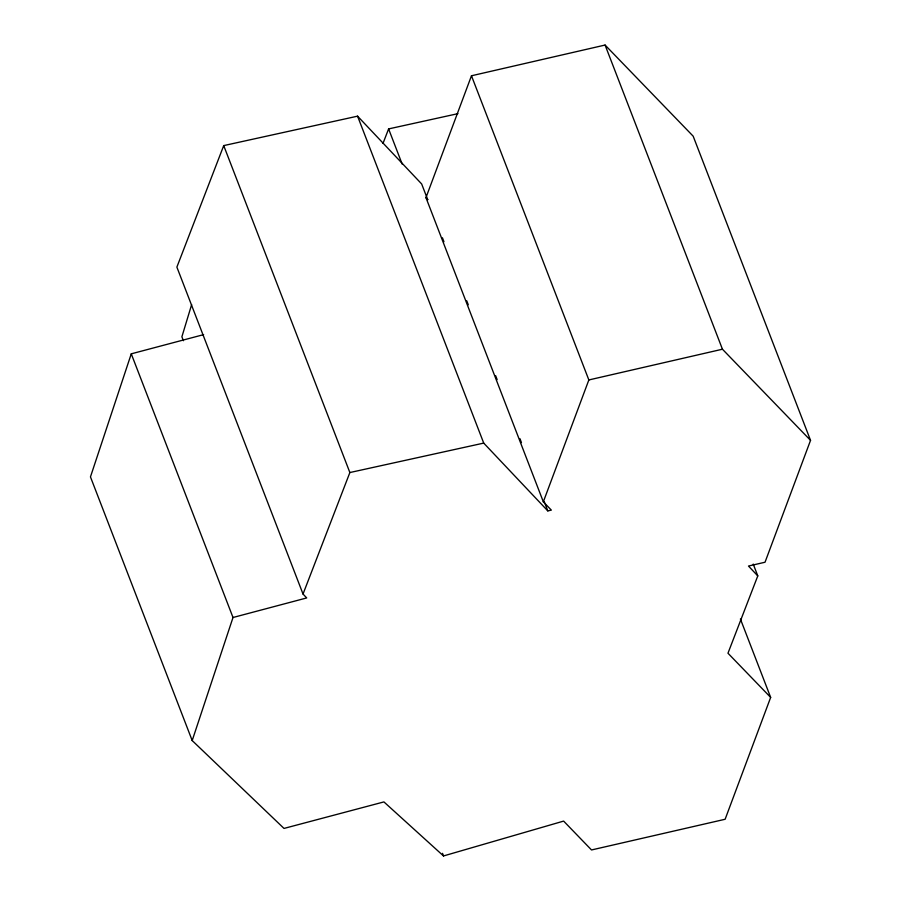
<?xml version="1.0" encoding="UTF-8"?>
<svg xmlns="http://www.w3.org/2000/svg" width="901" height="901" viewBox="0 0 901 901"><rect width="100%" height="100%" fill="white"/><g stroke="black" fill="none" stroke-linecap="round" stroke-linejoin="round"><path stroke-width="1.35" d="M191.643 304.606L181.889 336.794L183.399 340.713M203.637 334.631L131.264 353.834L90.46 476.888L192.195 740.566L284.006 828.424L383.927 801.913L443.506 855.95L563.632 821.093L591.518 849.958L725.125 819.268L770.659 697.408L740.408 618.998M192.195 740.566L233.01 617.5L131.264 353.834M233.01 617.5L306.712 597.937L303.029 594.041L176.878 267.101L223.718 145.602L357.573 116.161L483.724 443.101L547.808 510.901L551.356 510.112L543.337 501.823L425.959 197.646L471.471 75.774L605.078 45.05L693.173 136.186L810.54 440.364L765.028 562.235L748.472 566.042L757.786 575.897L727.974 653.214L770.659 697.408M543.337 501.823L588.849 379.952L471.471 75.774M383.026 143.349L388.601 128.911L457.933 113.661M303.029 594.041L349.87 472.541L223.718 145.602M588.849 379.952L722.444 349.216L810.54 440.364M349.87 472.541L483.724 443.101M425.959 197.646L427.75 199.493M357.573 116.161L421.657 183.962L427.738 199.718M605.078 45.05L722.444 349.216M753.225 564.094L757.786 575.897M442.425 237.796L443.945 241.727M466.752 300.821L468.272 304.752M495.629 375.661L497.149 379.603M519.945 438.686L521.465 442.616M544.26 501.711L547.808 510.901M388.601 128.911L402.195 164.162M442.504 853.326L443.506 855.95"/></g></svg>
